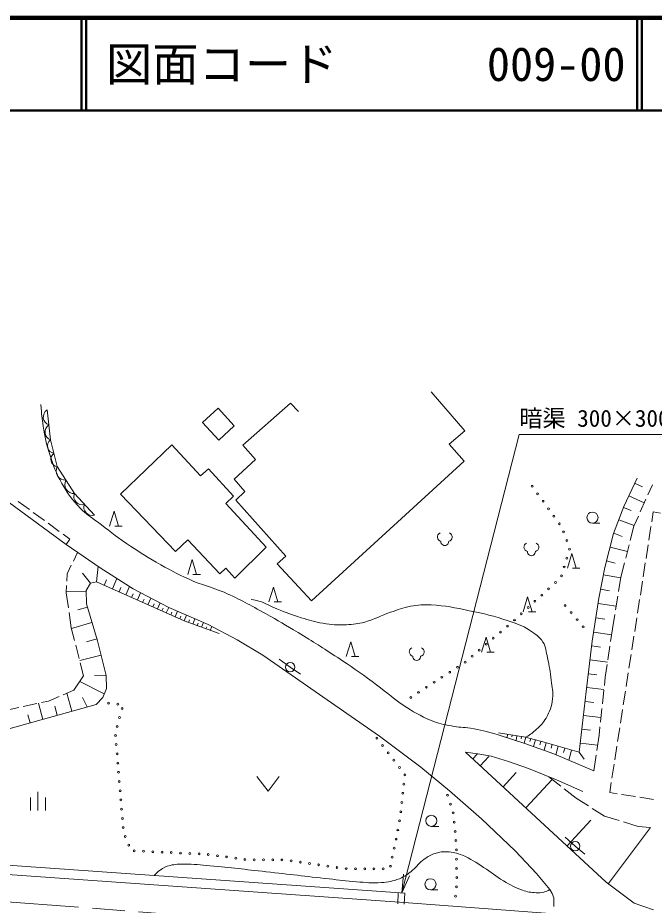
# Model space of a CAD drawing. Units: millimetres, scale not verified. Extents: x 40000 to 680000, y 20000 to 380000.
# Drawn here: x 110852 to 179592, y 284164 to 380000 of the extents above; entities that cross this region are included whole.
import ezdxf
from ezdxf.enums import TextEntityAlignment as Align

# ---------------------------------------------------------------- set-up
doc = ezdxf.new("R2010")
doc.units = ezdxf.units.MM
doc.header["$LTSCALE"] = 1000
doc.linetypes.add('CHAIN', pattern=[18.5, 12, -1.5, 3.5, -1.5])
for name, color, linetype, lineweight in [('M-BMK', 2, 'CHAIN', 13), ('M-TTL', 2, 'Continuous', 140), ('M-TTL-LINE', 7, 'Continuous', 50), ('M-WORK', 1, 'Continuous', 13), ('引出線', 7, 'Continuous', 13)]:
    doc.layers.add(name, color=color, linetype=linetype, lineweight=lineweight)
doc.layers.add('M-TTL-TXT', color=7, linetype='Continuous')
doc.styles.add('ＭＳ ゴシック', font='')
doc.styles.get('ＭＳ ゴシック').set_extended_font_data('MS Gothic')

# ---------------------------------------------------------------- blocks, each defined once
blk = doc.blocks.new('open_arrow')
at = {"color": 0, "linetype": 'Continuous', "lineweight": -2}
blk.add_lwpolyline([(7.5, 1.25), (0, 0), (7.5, -1.25)], dxfattribs=at)

msp = doc.modelspace()

# ---------------------------------------------------------------- linework, layer by layer
at = {"layer": 'M-BMK'}
msp.add_line((68570, 287697), (168277, 280046), dxfattribs=at)
at = {"layer": 'M-TTL'}
msp.add_line((680000, 380000), (40000, 380000), dxfattribs=at)
at = {"layer": 'M-TTL-LINE'}
for p, q in [((117750, 380000), (117750, 370000)), ((118250, 380000), (118250, 370000)), ((177750, 380000), (177750, 370000)), ((178250, 380000), (178250, 370000)), ((40000, 370000), (680000, 370000))]:
    msp.add_line(p, q, dxfattribs=at)
at = {"layer": 'M-WORK'}
for p, q in [((159131, 335379), (155487, 339617)), ((140314, 338381), (135154, 333831)), ((141189, 337474), (140314, 338381)), ((132506, 337837), (130819, 336289)), ((134242, 335945), (132506, 337837)), ((130819, 336289), (132554, 334397)), ((132554, 334397), (134242, 335945)), ((157458, 333956), (159131, 335379)), ((127502, 333879), (121956, 328570)), ((130577, 330533), (127502, 333879)), ((135154, 333831), (136545, 332299)), ((159079, 332106), (157458, 333956)), ((136545, 332299), (134231, 330157)), ((142584, 317022), (159079, 332106)), ((131442, 331283), (130577, 330533)), ((134142, 328333), (131442, 331283)), ((106234, 330339), (116067, 323117)), ((134231, 330157), (135388, 328859)), ((177735, 330287), (176305, 327215)), ((177474, 329725), (178307, 329337)), ((135388, 328859), (134403, 327905)), ((179389, 329548), (178905, 328472)), ((110908, 327774), (112116, 326886)), ((121956, 328570), (127896, 322355)), ((133308, 327530), (134142, 328333)), ((134403, 327905), (139811, 321859)), ((176853, 328392), (178520, 327616)), ((178700, 328016), (178084, 326648)), ((137673, 322834), (133308, 327530)), ((176305, 327215), (175202, 324306)), ((176264, 327107), (177090, 326794)), ((112519, 326590), (113728, 325703)), ((120768, 325114), (121248, 326714)), ((121248, 326714), (121728, 325114)), ((177879, 326192), (177395, 325116)), ((179481, 326642), (179315, 325571)), ((180270, 326520), (179481, 326642)), ((114131, 325407), (115340, 324519)), ((122128, 325114), (121328, 325114)), ((172921, 325429), (173721, 325429)), ((175763, 325786), (177415, 325160)), ((177395, 325116), (177000, 323565)), ((179238, 325076), (179008, 323594)), ((115743, 324223), (116481, 323681)), ((175202, 324306), (174241, 320647)), ((175214, 324337), (176119, 323994)), ((116067, 323117), (116481, 323681)), ((119771, 320601), (116067, 323117)), ((127896, 322355), (129230, 323606)), ((129230, 323606), (132680, 319957)), ((176877, 323081), (176506, 321627)), ((178932, 323100), (178702, 321618)), ((116859, 321328), (117320, 322265)), ((134296, 319467), (137673, 322834)), ((170205, 320546), (170685, 322146)), ((170685, 322146), (171165, 320546)), ((174817, 322839), (176690, 322347)), ((129212, 319886), (129692, 321486)), ((129692, 321486), (130172, 319886)), ((139811, 321859), (138873, 321035)), ((174427, 321357), (175354, 321113)), ((176383, 321142), (175988, 319592)), ((178625, 321124), (178396, 319641)), ((116177, 319942), (116638, 320879)), ((119345, 319104), (119520, 320771)), ((123320, 318333), (119771, 320601)), ((132680, 319957), (133316, 320551)), ((133316, 320551), (134296, 319467)), ((138873, 321035), (142584, 317022)), ((171565, 320546), (170765, 320546)), ((174241, 320647), (173607, 317317)), ((116142, 319175), (116177, 319942)), ((118699, 318947), (117851, 320040)), ((120177, 318732), (120426, 319291)), ((121071, 318333), (121570, 319451)), ((130572, 319886), (129772, 319886)), ((174091, 319862), (175974, 319504)), ((175988, 319592), (175732, 318029)), ((178319, 319147), (178089, 317665)), ((116083, 317909), (116119, 318675)), ((118240, 318139), (118699, 318947)), ((118699, 318947), (119345, 319104)), ((119345, 319104), (128813, 314877)), ((121793, 318011), (121994, 318462)), ((122515, 317689), (122917, 318591)), ((127167, 316316), (123320, 318333)), ((137975, 316927), (138455, 318527)), ((138455, 318527), (138935, 316927)), ((173796, 318309), (174767, 318125)), ((116321, 316264), (116083, 317909)), ((118241, 318068), (116089, 318033)), ((118263, 316709), (118240, 318139)), ((123143, 317408), (123318, 317801)), ((123771, 317128), (124122, 317913)), ((124342, 316873), (124501, 317229)), ((124912, 316618), (125231, 317331)), ((165437, 315864), (165917, 317464)), ((165917, 317464), (166397, 315864)), ((173607, 317317), (172904, 312696)), ((175652, 317535), (175410, 316055)), ((118368, 316362), (117337, 316053)), ((119460, 312721), (118263, 316709)), ((125431, 316387), (125575, 316711)), ((125949, 316155), (126238, 316803)), ((126890, 315735), (127153, 316323)), ((131420, 314487), (127167, 316316)), ((139335, 316927), (138535, 316927)), ((173521, 316753), (175475, 316455)), ((178013, 317171), (177783, 315689)), ((116630, 314125), (116393, 315769)), ((126420, 315945), (126551, 316239)), ((127371, 315520), (127505, 315821)), ((127851, 315306), (128119, 315906)), ((128342, 315087), (128479, 315394)), ((128833, 314869), (129064, 315500)), ((166797, 315864), (165997, 315864)), ((175329, 315561), (175073, 313998)), ((118862, 314712), (116650, 314049)), ((128813, 314877), (132589, 313493)), ((129303, 314697), (129409, 314987)), ((129772, 314525), (129984, 315104)), ((130242, 314353), (130338, 314617)), ((130711, 314181), (130904, 314708)), ((134547, 312829), (131420, 314487)), ((173286, 315209), (174251, 315063)), ((177706, 315194), (177477, 313712)), ((116984, 312748), (116630, 314125)), ((131180, 314009), (131261, 314230)), ((131650, 313837), (131812, 314279)), ((173051, 313666), (174980, 313373)), ((175073, 313998), (174870, 312631)), ((119393, 312943), (118287, 312611)), ((120398, 308961), (119460, 312721)), ((137315, 311156), (134547, 312829)), ((146332, 311010), (146812, 312610)), ((146812, 312610), (147292, 311010)), ((160953, 311498), (161433, 313098)), ((161433, 313098), (161913, 311498)), ((172904, 312696), (172247, 307255)), ((177400, 313218), (177170, 311736)), ((117482, 310811), (117108, 312263)), ((162313, 311498), (161513, 311498)), ((172839, 312162), (173782, 312049)), ((174797, 312137), (174576, 310653)), ((119851, 311153), (117542, 310576)), ((149917, 302416), (137315, 311156)), ((140279, 309876), (139077, 310732)), ((147692, 311010), (146892, 311010)), ((172657, 310654), (174542, 310427)), ((177094, 311242), (176864, 309759)), ((117960, 308949), (117606, 310326)), ((140279, 309876), (141394, 309121)), ((174502, 310158), (174299, 308791)), ((116896, 307386), (117960, 308949)), ((120398, 308961), (119157, 309017)), ((120429, 307585), (120398, 308961)), ((172478, 309168), (173407, 309055)), ((174299, 308791), (174204, 307897)), ((176787, 309265), (176558, 307783)), ((120193, 306999), (117544, 308339)), ((172298, 307681), (174157, 307457)), ((114191, 306213), (115314, 306700)), ((115773, 306899), (116896, 307386)), ((116684, 305110), (116138, 307057)), ((120038, 306616), (120429, 307585)), ((172247, 307255), (171496, 300688)), ((174151, 307400), (173992, 305909)), ((176481, 307289), (176251, 305807)), ((105856, 302073), (119319, 305849)), ((111455, 305611), (112920, 305933)), ((113569, 304237), (113083, 305969)), ((113408, 306041), (114191, 306213)), ((118352, 305578), (117844, 306602)), ((119319, 305849), (120038, 306616)), ((172123, 306173), (173066, 306066)), ((109501, 305182), (110966, 305504)), ((115127, 304673), (114854, 305647)), ((173938, 305412), (173779, 303920)), ((176175, 305312), (175945, 303830)), ((112183, 303848), (111940, 304714)), ((171951, 304665), (173836, 304450)), ((171781, 303173), (172713, 303067)), ((173726, 303423), (173631, 302529)), ((175868, 303336), (175639, 301854)), ((154384, 299067), (149917, 302416)), ((162732, 302569), (165625, 301647)), ((165680, 302330), (162771, 302775)), ((163760, 302624), (163704, 302259)), ((164254, 302548), (164226, 302366)), ((164748, 302472), (164669, 301952)), ((165243, 302397), (165203, 302136)), ((165735, 302314), (165553, 301669)), ((167697, 301767), (165680, 302330)), ((166251, 302168), (166160, 301846)), ((166767, 302023), (166564, 301304)), ((173631, 302529), (173386, 300859)), ((165625, 301647), (168752, 300505)), ((167342, 301860), (167240, 301501)), ((167917, 301698), (167690, 300893)), ((171496, 300688), (167697, 301767)), ((168561, 301516), (168447, 301114)), ((169205, 301334), (168948, 300423)), ((169935, 301129), (169806, 300673)), ((171610, 301681), (173475, 301468)), ((175562, 301360), (175332, 299877)), ((159192, 300705), (174412, 286673)), ((159192, 300705), (160528, 300533)), ((159994, 299966), (160459, 300470)), ((160528, 300533), (161977, 300252)), ((160801, 299222), (161731, 300231)), ((161977, 300252), (163843, 299699)), ((168752, 300505), (173068, 298694)), ((170664, 300923), (170356, 299832)), ((171496, 300688), (172021, 299923)), ((173313, 300364), (173068, 298694)), ((157491, 296534), (154384, 299067)), ((163843, 299699), (166022, 298917)), ((175256, 299383), (175026, 297901)), ((136683, 298070), (137883, 296470)), ((137883, 296470), (139083, 298070)), ((163264, 296951), (164683, 298490)), ((166022, 298917), (169035, 297708)), ((165727, 294680), (168565, 297759)), ((169487, 297034), (168206, 298041)), ((169035, 297708), (171870, 296437)), ((174949, 297407), (174783, 296336)), ((113036, 294410), (113036, 296410)), ((160951, 293495), (157491, 296534)), ((171161, 295719), (169880, 296725)), ((174783, 296336), (175572, 296213)), ((176067, 296137), (177549, 295907)), ((112236, 294410), (112236, 295810)), ((113836, 294410), (113836, 295810)), ((172474, 294890), (171161, 295719)), ((178043, 295830), (179525, 295601)), ((174210, 293795), (172897, 294624)), ((164569, 290034), (160951, 293495)), ((170176, 290579), (172739, 293359)), ((175789, 293306), (174210, 293795)), ((155514, 292682), (156314, 292682)), ((174643, 286500), (179189, 292545)), ((177846, 292669), (176267, 293158)), ((179160, 292548), (177846, 292669)), ((171055, 290541), (169954, 291523)), ((171055, 290541), (172081, 289669)), ((166883, 287609), (164569, 290034)), ((152650, 285468), (104116, 288900)), ((152580, 284471), (103521, 287939)), ((168300, 285858), (166883, 287609)), ((174412, 286673), (177438, 284398)), ((155428, 285831), (156228, 285831)), ((168565, 285448), (168300, 285858)), ((151951, 285505), (151889, 284329)), ((152650, 285468), (152588, 284292)), ((168738, 284954), (168565, 285448)), ((168738, 284037), (168738, 284954)), ((152580, 284471), (168304, 283284)), ((177438, 284398), (179525, 283671))]:
    msp.add_line(p, q, dxfattribs=at)
msp.add_lwpolyline([(114013, 337644), (114394, 334412), (115121, 331527), (116974, 328619), (119132, 326297)], dxfattribs=at)
for centre, radius in [((166408, 329405), 100), ((166994, 328595), 100), ((167581, 327785), 100), ((168168, 326975), 100), ((168754, 326165), 100), ((172921, 326029), 600), ((169341, 325356), 100), ((169798, 324475), 100), ((170163, 323544), 100), ((170437, 322609), 100), ((170153, 321650), 100), ((169869, 320691), 100), ((169585, 319733), 100), ((168185, 318335), 100), ((168922, 319011), 100), ((167447, 317660), 100), ((165973, 316308), 100), ((166710, 316984), 100), ((169956, 316518), 100), ((165236, 315633), 100), ((170609, 315761), 100), ((163731, 314315), 100), ((164490, 314966), 100), ((171263, 315003), 100), ((171916, 314246), 100), ((162972, 313664), 100), ((161453, 312363), 100), ((162213, 313014), 100), ((160694, 311712), 100), ((159176, 310410), 100), ((159935, 311061), 100), ((140279, 309876), 500), ((158342, 309859), 100), ((156660, 308777), 100), ((157501, 309318), 100), ((154978, 307696), 100), ((155819, 308237), 100), ((153295, 306614), 100), ((154137, 307155), 100), ((120666, 305996), 100), ((121660, 305884), 100), ((122116, 305409), 100), ((121849, 304446), 100), ((121582, 303482), 100), ((121408, 302510), 100), ((149648, 302210), 100), ((121491, 301513), 100), ((150257, 301417), 100), ((121573, 300517), 100), ((150866, 300624), 100), ((121656, 299520), 100), ((151476, 299831), 100), ((152085, 299038), 100), ((121739, 298523), 100), ((152670, 298239), 100), ((121822, 297527), 100), ((152554, 297245), 100), ((121905, 296530), 100), ((152438, 296252), 100), ((157272, 296035), 100), ((121988, 295534), 100), ((152322, 295259), 100), ((157574, 295082), 100), ((122071, 294537), 100), ((152207, 294265), 100), ((157876, 294129), 100), ((122153, 293541), 100), ((152091, 293272), 100), ((155514, 293282), 600), ((122236, 292544), 100), ((151907, 292290), 100), ((157994, 293138), 100), ((122466, 291582), 100), ((151703, 291311), 100), ((158084, 292143), 100), ((122838, 290654), 100), ((151499, 290332), 100), ((158174, 291147), 100), ((171055, 290541), 500), ((123437, 290045), 100), ((124436, 289997), 100), ((125435, 289949), 100), ((126434, 289901), 100), ((127432, 289853), 100), ((128431, 289805), 100), ((129430, 289756), 100), ((130429, 289708), 100), ((131427, 289654), 100), ((132418, 289517), 100), ((133408, 289380), 100), ((151295, 289353), 100), ((158221, 290148), 100), ((134399, 289243), 100), ((135390, 289106), 100), ((136388, 289073), 100), ((137388, 289067), 100), ((138388, 289062), 100), ((139387, 289056), 100), ((140381, 288963), 100), ((141371, 288819), 100), ((142360, 288676), 100), ((143350, 288532), 100), ((144340, 288389), 100), ((151091, 288374), 100), ((158233, 289148), 100), ((145329, 288245), 100), ((146320, 288115), 100), ((147320, 288110), 100), ((148320, 288106), 100), ((149320, 288101), 100), ((150320, 288096), 100), ((158246, 288149), 100), ((155427, 286431), 600), ((158258, 287149), 100), ((158219, 286151), 100), ((158130, 285155), 100)]:
    msp.add_circle(centre, radius, dxfattribs=at)
for centre, radius, start, end in [((114517, 336884), 912, 123.56015, 249.87025), ((114708, 335268), 912, 123.56015, 249.87025), ((114870, 333765), 803, 126.32417, 261.96742), ((115233, 332323), 803, 126.32417, 261.96742), ((116000, 331065), 993, 152.27584, 272.72632), ((116927, 329611), 993, 152.27584, 272.72632), ((117790, 328296), 878, 158.40116, 287.40103), ((118869, 327135), 878, 158.40116, 287.40103), ((156649, 323930), 479, 113.44836, 257.2818), ((157291, 323930), 479, 282.7182, 66.55164), ((156970, 323437), 428, 176.52859, 3.47141), ((166001, 322834), 479, 113.44836, 257.2818), ((166644, 322834), 479, 282.7182, 66.55164), ((166323, 322341), 428, 176.52859, 3.47141), ((153617, 311523), 479, 113.44836, 257.2818), ((154259, 311523), 479, 282.7182, 66.55164), ((153938, 311030), 428, 176.52859, 3.47141)]:
    msp.add_arc(centre, radius, start, end, dxfattribs=at)
for points, knots in [([(113351, 338224), (113428, 337123), (113463, 336796), (113603, 335890), (113791, 334682), (113940, 334007), (114307, 332841), (114705, 331577), (114975, 330870), (115620, 329714), (116259, 328570), (116694, 327948), (117622, 327024), (118268, 326380), (118726, 326124), (119451, 325570), (120665, 324642), (121328, 324096), (122594, 323240), (123827, 322407), (124525, 321949), (125815, 321207), (127165, 320431), (127930, 320003), (129349, 319362), (130786, 318714), (131687, 318585), (133133, 317955), (134938, 317168), (135890, 316596), (137621, 315657), (139013, 314900), (139767, 314429), (141123, 313608), (142816, 312583), (143755, 311992), (145407, 310903), (146888, 309927), (147711, 309368), (149144, 308323), (150472, 307355), (151124, 306686), (152491, 305774), (153605, 305031), (154257, 304634), (155493, 304117), (156310, 303775), (156812, 303693), (157682, 303523), (158479, 303367), (158944, 303402), (159746, 303273), (160929, 303082), (161338, 302950), (162732, 302569)], [0, 0, 0, 0, 1, 1, 1, 2, 2, 2, 3, 3, 3, 4, 4, 4, 5, 5, 5, 6, 6, 6, 7, 7, 7, 8, 8, 8, 9, 9, 9, 10, 10, 10, 11, 11, 11, 12, 12, 12, 13, 13, 13, 14, 14, 14, 15, 15, 15, 16, 16, 16, 17, 17, 17, 18, 18, 18, 18]), ([(136070, 317188), (136457, 317125), (136579, 317088), (136899, 317000), (137696, 316783), (138072, 316465), (138838, 316156), (139843, 315751), (140412, 315532), (141449, 315218), (142361, 314941), (142868, 314747), (143810, 314608), (144791, 314464), (145354, 314395), (146343, 314452), (147127, 314496), (147574, 314539), (148329, 314749), (149449, 315060), (150014, 315419), (151113, 315796), (151946, 316083), (152405, 316288), (153270, 316453), (154124, 316616), (154623, 316633), (155491, 316594), (157114, 316521), (158012, 316296), (159603, 315968), (161272, 315625), (162218, 315439), (163825, 314874), (164743, 314551), (165302, 314419), (166108, 313873), (166735, 313448), (167153, 313228), (167562, 312591), (167939, 312002), (167903, 311552), (168062, 310871), (168280, 309942), (168351, 309409), (168469, 308463), (168567, 307679), (168687, 307232), (168610, 306446), (168525, 305598), (168328, 305122), (167906, 304382), (167597, 303840), (167333, 303584), (166874, 303162), (166465, 302787), (166280, 302661), (165735, 302314)], [0, 0, 0, 0, 1, 1, 1, 2, 2, 2, 3, 3, 3, 4, 4, 4, 5, 5, 5, 6, 6, 6, 7, 7, 7, 8, 8, 8, 9, 9, 9, 10, 10, 10, 11, 11, 11, 12, 12, 12, 13, 13, 13, 14, 14, 14, 15, 15, 15, 16, 16, 16, 17, 17, 17, 18, 18, 18, 19, 19, 19, 19]), ([(125580, 287382), (125838, 287669), (125945, 287770), (126219, 287968), (126596, 288240), (126845, 288367), (127298, 288469), (127885, 288600), (128229, 288613), (128830, 288609), (129920, 288603), (130529, 288535), (131614, 288437), (133982, 288225), (135302, 288042), (137665, 287781), (140322, 287487), (141809, 287304), (144467, 287014), (145627, 286888), (146274, 286795), (147438, 286702), (148485, 286618), (149079, 286525), (150127, 286608), (150900, 286669), (151346, 286743), (152066, 287030), (152673, 287273), (152963, 287528), (153473, 287937), (154009, 288367), (154196, 288742), (154755, 289141), (155182, 289446), (155444, 289607), (155944, 289766), (156425, 289920), (156722, 289972), (157226, 289938), (157882, 289895), (158257, 289809), (158868, 289563), (159827, 289177), (160287, 288794), (161166, 288250), (162026, 287717), (162438, 287311), (163308, 286795), (164075, 286342), (164520, 286098), (165357, 285795), (165912, 285593), (166253, 285554), (166842, 285513), (167160, 285491), (167347, 285509), (167655, 285592), (167918, 285662), (168025, 285712), (168300, 285858)], [0, 0, 0, 0, 1, 1, 1, 2, 2, 2, 3, 3, 3, 4, 4, 4, 5, 5, 5, 6, 6, 6, 7, 7, 7, 8, 8, 8, 9, 9, 9, 10, 10, 10, 11, 11, 11, 12, 12, 12, 13, 13, 13, 14, 14, 14, 15, 15, 15, 16, 16, 16, 17, 17, 17, 18, 18, 18, 19, 19, 19, 20, 20, 20, 20])]:
    msp.add_open_spline(points, degree=3, knots=knots, dxfattribs=at)
at = {"layer": '引出線'}
msp.add_lwpolyline([(152334, 285491), (165000, 335000), (188750, 335000)], dxfattribs=at)

# ---------------------------------------------------------------- block references
at = {"layer": '引出線', "xscale": 267, "yscale": 267, "rotation": 75.6}
msp.add_blockref('open_arrow', (152334, 285491), dxfattribs=at)

# ---------------------------------------------------------------- texts
at = {"layer": 'M-TTL-TXT', "style": 'ＭＳ ゴシック'}
for s, p in [('図面コード', (120380, 375000)), ('009-00', (161521, 375000))]:
    msp.add_text(s, height=3666, dxfattribs=at).set_placement(p, align=Align.MIDDLE_LEFT)
at = {"layer": '引出線', "style": 'ＭＳ ゴシック'}
msp.add_text('暗渠 300×300 L=9.0', height=1833, dxfattribs=at).set_placement((176875, 336750), align=Align.MIDDLE_CENTER)

doc.saveas('drawing.dxf')
